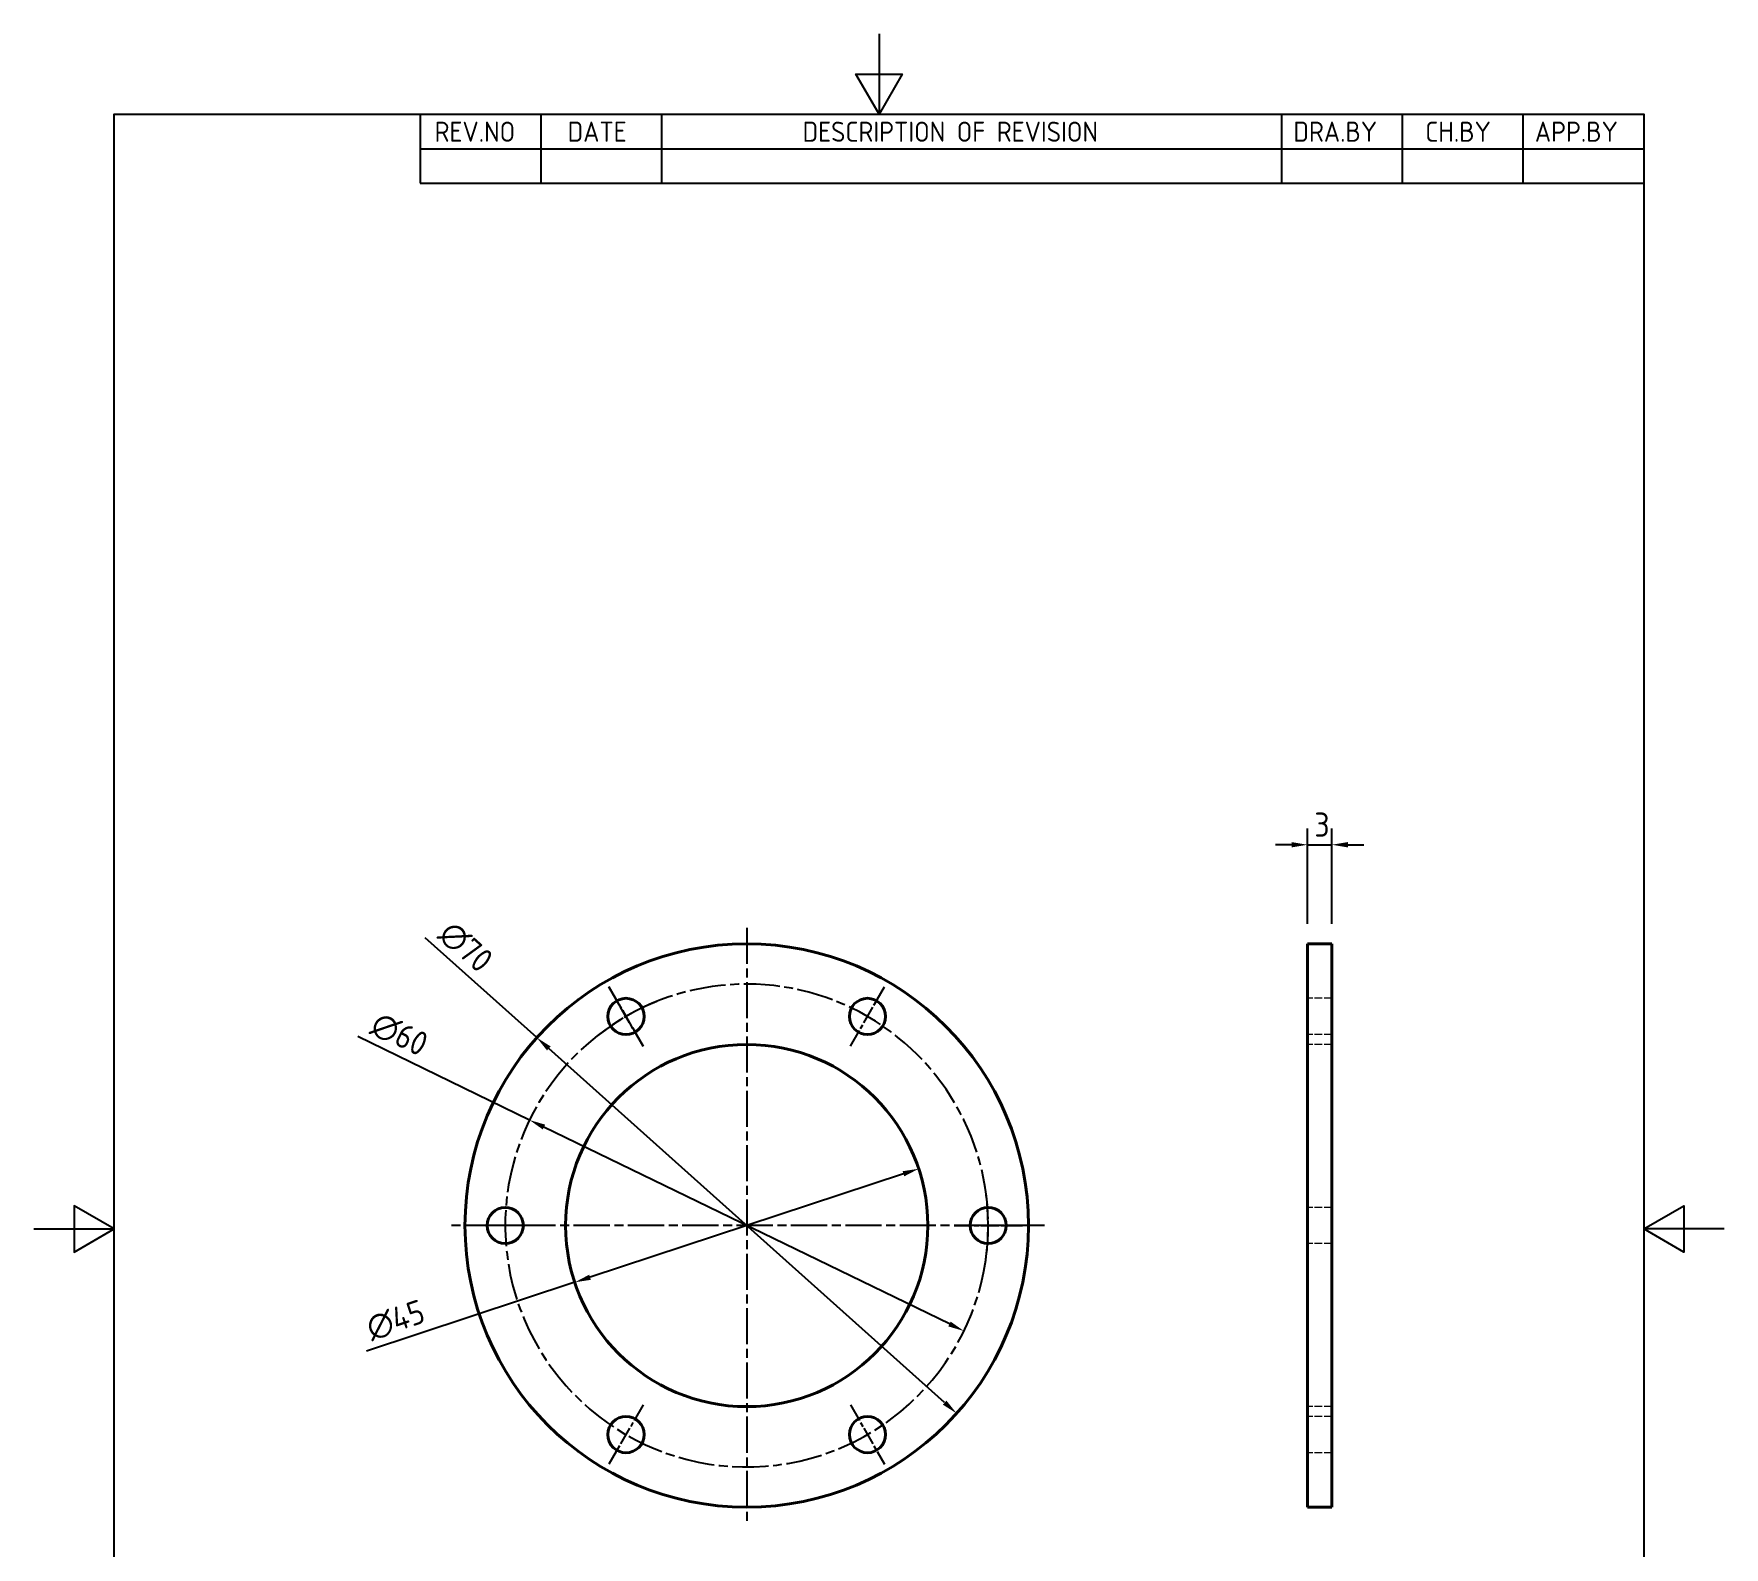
# Model space of a CAD drawing. Header units: millimetres. Extents: x 0 to 210, y 0 to 297.
# Drawn here: x 0 to 210, y 109 to 297 of the extents above; entities that cross this region are included whole.
import ezdxf

# ---------------------------------------------------------------- set-up
doc = ezdxf.new("R2010")
doc.units = ezdxf.units.MM
doc.linetypes.add('CHAIN', pattern=[0.35429999999999995, 0.2362, -0.0295, 0.0591, -0.0295])
doc.linetypes.add('DASHED', pattern=[0.2067, 0.1654, -0.0413])
doc.layers.get('0').update_dxf_attribs({"color": 3, "lineweight": 25})
for name, color, linetype, lineweight in [('가려진 것(ISO)', 2, 'DASHED', 18), ('가시적인 것(ISO)', 3, 'Continuous', 40), ('경계(ISO)', 7, 'Continuous', 25), ('기호(ISO)', 5, 'Continuous', 25), ('중심 표식(ISO)', 1, 'Continuous', 25), ('중심선(ISO)', 1, 'Continuous', 25), ('치수(ISO)', 2, 'Continuous', 25)]:
    doc.layers.add(name, color=color, linetype=linetype, lineweight=lineweight)
doc.styles.add('ISO Proportiona M2B', font='isocp.shx')
doc.styles.add('치수 텍스트_PSTEK_POSCO', font='isocp.shx')
doc.dimstyles.new('치수_PSTEK_POSCO', dxfattribs={"dimtxt": 3, "dimasz": 2, "dimexe": 2, "dimexo": 2.5, "dimgap": 1, "dimtad": 1, "dimrnd": 1e-08, "dimdsep": 46, "dimtxsty": '치수 텍스트_PSTEK_POSCO', "dimcen": 0.09, "dimdle": 10, "dimclrd": 7, "dimclre": 7, "dimclrt": 2, "dimadec": 1, "dimazin": 2, "dimtfac": 1, "dimtmove": 0, "dimatfit": 3, "dimfxl": 0, "dimtolj": 1, "dimlwd": -1, "dimlwe": -1, "dimarcsym": 0})

# ---------------------------------------------------------------- blocks, each defined once
blk = doc.blocks.new('경계 Default Border')
at = {"layer": '경계(ISO)', "flags": 128}
for points in [[(105, 297.0000076293945), (105, 287.0000076293945), (102.1132469177246, 292.0000076293945), (107.8867530822754, 292.0000076293945), (105, 287.0000076293945)], [(10, 10), (10, 287.0000076293945), (200, 287.0000076293945), (200, 10), (10, 10)], [(0, 148.5000038146973), (10, 148.5000038146973), (5, 151.3867473602295), (5, 145.6132507324219), (10, 148.5000038146973)], [(210, 148.5000038146973), (200, 148.5000038146973), (205, 151.3867473602295), (205, 145.6132507324219), (200, 148.5000038146973)]]:
    blk.add_lwpolyline(points, dxfattribs=at)
blk = doc.blocks.new('*D21')
at = {"layer": 'Defpoints', "color": 0, "transparency": 16777216}
for p in [(62.48869638956593, 172.2630898281708), (114.6463820151469, 125.5771622891033)]:
    blk.add_point(p, dxfattribs=at)
at = {"layer": '치수(ISO)', "color": 7, "transparency": 16777216}
for p, q in [((62.48869638956593, 172.2630898281708), (48.62668228714493, 184.6708678606715)), ((113.1561624258446, 126.9110459330766), (63.97891597886824, 170.9292061841975))]:
    blk.add_line(p, q, dxfattribs=at)
for points in [[(64.20122991953048, 171.1775761157479), (63.75660203820601, 170.6808362526471), (62.48869638956593, 172.2630898281708)], [(113.3784763665069, 127.159415864627), (112.9338484851824, 126.6626760015263), (114.6463820151469, 125.5771622891033)]]:
    blk.add_solid(points, dxfattribs=at)
at = {"layer": '치수(ISO)', "color": 2, "transparency": 16777216, "insert": (51.03914663676278, 185.8667005253127), "char_height": 3, "attachment_point": 4, "rotation": 318.16853032360973, "style": '치수 텍스트_PSTEK_POSCO'}
blk.add_mtext('\\A1;∅70', dxfattribs=at)
blk = doc.blocks.new('*D22')
at = {"layer": 'Defpoints', "color": 0, "transparency": 16777216}
for p in [(61.58301661697971, 162.0287316610378), (115.5520617877331, 135.8115204562362)]:
    blk.add_point(p, dxfattribs=at)
at = {"layer": '치수(ISO)', "color": 7, "transparency": 16777216}
for p, q in [((61.58301661697971, 162.0287316610378), (40.24043454955991, 172.3965819712853)), ((113.7530936153747, 136.6854274963962), (63.38198478933817, 161.1548246208778))]:
    blk.add_line(p, q, dxfattribs=at)
for points in [[(63.52763596269816, 161.4546526496042), (63.23633361597815, 160.8549965921513), (61.58301661697971, 162.0287316610378)], [(113.8987447887347, 136.9852555251227), (113.6074424420147, 136.3855994676698), (115.5520617877331, 135.8115204562362)]]:
    blk.add_solid(points, dxfattribs=at)
at = {"layer": '치수(ISO)', "color": 2, "transparency": 16777216, "insert": (42.2323024359392, 174.2083386666533), "char_height": 3, "attachment_point": 4, "rotation": 334.0903353147224, "style": '치수 텍스트_PSTEK_POSCO'}
blk.add_mtext('\\A1;∅60', dxfattribs=at)
blk = doc.blocks.new('*D23')
at = {"layer": 'Defpoints', "color": 0, "transparency": 16777216}
for p in [(109.932870200047, 155.9750981605747), (67.20220820466582, 141.8651539566992)]:
    blk.add_point(p, dxfattribs=at)
at = {"layer": '치수(ISO)', "color": 7, "transparency": 16777216}
for p, q in [((108.033729666919, 155.3479895292914), (69.10134873779387, 142.4922625879826)), ((67.20220820466582, 141.8651539566992), (41.33367336908804, 133.323194480259))]:
    blk.add_line(p, q, dxfattribs=at)
for points in [[(107.9292115617051, 155.6645129514794), (108.1382477721329, 155.0314661071034), (109.932870200047, 155.9750981605747)], [(68.99683063257999, 142.8087860101706), (69.20586684300775, 142.1757391657946), (67.20220820466582, 141.8651539566992)]]:
    blk.add_solid(points, dxfattribs=at)
at = {"layer": '치수(ISO)', "color": 2, "transparency": 16777216, "insert": (41.49935784654791, 136.0106744623107), "char_height": 3, "attachment_point": 4, "rotation": 18.273561192930735, "style": '치수 텍스트_PSTEK_POSCO'}
blk.add_mtext('\\A1;∅45', dxfattribs=at)
blk = doc.blocks.new('*D24')
at = {"layer": 'Defpoints', "color": 0, "transparency": 16777216}
for p in [(161.2471039025816, 196.2351420440222), (158.2471039025816, 183.920126058637), (161.2471039025816, 183.920126058637)]:
    blk.add_point(p, dxfattribs=at)
at = {"layer": '치수(ISO)', "color": 7, "transparency": 16777216}
for p, q in [((158.2471039025816, 186.420126058637), (158.2471039025816, 198.2351420440222)), ((161.2471039025816, 186.420126058637), (161.2471039025816, 198.2351420440222)), ((156.2471039025816, 196.2351420440222), (154.2471039025816, 196.2351420440222)), ((158.2471039025816, 196.2351420440222), (161.2471039025816, 196.2351420440222)), ((163.2471039025816, 196.2351420440222), (165.2471039025816, 196.2351420440222))]:
    blk.add_line(p, q, dxfattribs=at)
for points in [[(156.2471039025816, 196.5684753773556), (156.2471039025816, 195.9018087106889), (158.2471039025816, 196.2351420440222)], [(163.2471039025816, 196.5684753773556), (163.2471039025816, 195.9018087106889), (161.2471039025816, 196.2351420440222)]]:
    blk.add_solid(points, dxfattribs=at)
at = {"layer": '치수(ISO)', "color": 2, "transparency": 16777216, "insert": (159.0849718682256, 198.7351420440222), "char_height": 3, "attachment_point": 4, "style": '치수 텍스트_PSTEK_POSCO'}
blk.add_mtext('\\A1;3', dxfattribs=at)

msp = doc.modelspace()

# ---------------------------------------------------------------- linework, layer by layer
at = {"layer": '가려진 것(ISO)', "ltscale": 5.713989734649658}
for p, q in [((161.247103902586, 177.1508881721701), (158.247103902586, 177.1508881721701)), ((161.247103902586, 172.6508881721702), (158.247103902586, 172.6508881721702)), ((161.2471039025816, 171.420126058637), (158.2471039025816, 171.420126058637)), ((161.2471039025905, 151.170126058637), (158.2471039025905, 151.170126058637)), ((161.2471039025905, 146.670126058637), (158.2471039025905, 146.670126058637)), ((161.2471039025816, 126.420126058637), (158.2471039025816, 126.420126058637)), ((161.247103902586, 125.1893639451038), (158.247103902586, 125.1893639451038)), ((161.247103902586, 120.6893639451038), (158.247103902586, 120.6893639451038))]:
    msp.add_line(p, q, dxfattribs=at)
at = {"layer": '가시적인 것(ISO)'}
for p, q in [((158.2471039025816, 183.920126058637), (158.2471039025816, 113.920126058637)), ((161.2471039025816, 183.920126058637), (158.2471039025816, 183.920126058637)), ((161.2471039025816, 113.920126058637), (161.2471039025816, 183.920126058637)), ((161.2471039025816, 113.920126058637), (158.2471039025816, 113.920126058637))]:
    msp.add_line(p, q, dxfattribs=at)
for centre, radius in [((88.56753920235641, 148.920126058637), 35), ((73.5675392023564, 174.9008881721701), 2.25), ((103.5675392023564, 174.9008881721701), 2.25), ((88.56753920235641, 148.920126058637), 22.5), ((58.56753920235641, 148.920126058637), 2.25), ((118.5675392023564, 148.920126058637), 2.25), ((73.56753920235643, 122.9393639451038), 2.25), ((103.5675392023564, 122.9393639451038), 2.25)]:
    msp.add_circle(centre, radius, dxfattribs=at)
at = {"layer": '기호(ISO)'}
for p, q in [((48.00000000000001, 287.0000076293945), (200, 287.0000076293945)), ((48.00000000000001, 287.0000076293945), (48.00000000000001, 282.7200076293945)), ((63.00000000000001, 287.0000076293945), (63.00000000000001, 282.7200076293945)), ((78, 287.0000076293945), (78, 282.7200076293945)), ((155, 287.0000076293945), (155, 282.7200076293945)), ((170, 287.0000076293945), (170, 282.7200076293945)), ((185, 287.0000076293945), (185, 282.7200076293945)), ((200, 287.0000076293945), (200, 282.7200076293945)), ((48.00000000000001, 282.7200076293945), (200, 282.7200076293945)), ((48.00000000000001, 282.7200076293945), (48.00000000000001, 278.4400076293945)), ((63.00000000000001, 282.7200076293945), (63.00000000000001, 278.4400076293945)), ((78, 282.7200076293945), (78, 278.4400076293945)), ((155, 282.7200076293945), (155, 278.4400076293945)), ((170, 282.7200076293945), (170, 278.4400076293945)), ((185, 282.7200076293945), (185, 278.4400076293945)), ((200, 282.7200076293945), (200, 278.4400076293945)), ((48.00000000000001, 278.4400076293945), (200, 278.4400076293945))]:
    msp.add_line(p, q, dxfattribs=at)
at = {"layer": '중심 표식(ISO)', "linetype": 'CHAIN', "ltscale": 19.05165100097656}
for p, q in [((88.56753920235641, 185.920126058637), (88.56753920235641, 111.920126058637)), ((125.5675392023564, 148.920126058637), (51.56753920235641, 148.920126058637))]:
    msp.add_line(p, q, dxfattribs=at)
at = {"layer": '중심 표식(ISO)', "linetype": 'CHAIN', "ltscale": 9.445162773132324}
for p, q in [((71.4425392023564, 178.581496138254), (75.6925392023564, 171.2202802060863)), ((75.6925392023564, 171.2202802060863), (71.4425392023564, 178.581496138254)), ((101.4425392023564, 171.2202802060863), (105.6925392023564, 178.581496138254)), ((62.81753920235641, 148.920126058637), (54.31753920235642, 148.920126058637)), ((114.3175392023564, 148.920126058637), (122.8175392023564, 148.920126058637)), ((122.8175392023564, 148.920126058637), (114.3175392023564, 148.920126058637)), ((75.69253920235643, 126.6199719111877), (71.44253920235643, 119.25875597902)), ((101.4425392023564, 126.6199719111877), (105.6925392023564, 119.25875597902))]:
    msp.add_line(p, q, dxfattribs=at)
at = {"layer": '중심선(ISO)', "linetype": 'CHAIN', "ltscale": 19.05165100097656}
for centre, radius, start, end in [((88.5675392023564, 148.920126058637), 30.00000000000002, 351.8830979023134, 128.1169020976867), ((88.56753920235641, 148.920126058637), 30, 111.8830979023134, 8.116902097686642)]:
    msp.add_arc(centre, radius, start, end, dxfattribs=at)

# ---------------------------------------------------------------- block references
msp.add_blockref('경계 Default Border', (0, 0))

# ---------------------------------------------------------------- texts
at = {"layer": '기호(ISO)', "color": 2, "char_height": 2.5, "attachment_point": 7, "style": 'ISO Proportiona M2B'}
for s, insert in [('REV.NO', (49.7871163682308, 283.5831900503393)), ('DATE', (66.31423177283666, 283.5831900503393)), ('DESCRIPTION OF REVISION', (95.50702043336295, 283.5831900503393)), ('DRA.BY', (156.4757339553203, 283.5831900503393)), ('CH.BY', (172.8642915086116, 283.5831900503393)), ('APP.BY', (186.4777339604403, 283.5831900503393))]:
    msp.add_mtext(s, dxfattribs=dict(at, insert=insert))

# ---------------------------------------------------------------- dimensions: what is measured, and where the dimension line sits
at = {"layer": '치수(ISO)', "color": 7}
dim = msp.add_linear_dim(base=(161.2471039025816, 196.2351420440222), p1=(158.2471039025816, 183.920126058637), p2=(161.2471039025816, 183.920126058637), dimstyle='치수_PSTEK_POSCO', override={"dimdec": 2, "dimtp": 0, "dimtm": -0, "dimtdec": 2, "dimtofl": 1, "dimatfit": 1}, dxfattribs=at)
dim.commit()
dim.dimension.update_dxf_attribs({"geometry": '*D24', "text_midpoint": (159.7471039025816, 196.2351420440222), "dimtype": 160})
for p1, p2, picture, middle in [((114.6463820151469, 125.5771622891033), (62.48869638956593, 172.2630898281708), '*D21', (51.60800151668812, 182.0023128461634)), ((115.5520617877331, 135.8115204562362), (61.58301661697971, 162.0287316610378), '*D22', (43.83943327705575, 170.6482518041304)), ((109.932870200047, 155.9750981605747), (67.20220820466582, 141.8651539566992), '*D23', (45.33338870775435, 134.6439266576838))]:
    dim = msp.add_diameter_dim_2p(p1=p1, p2=p2, dimstyle='치수_PSTEK_POSCO', override={"dimdec": 2, "dimlfac": 1, "dimtp": 0, "dimtm": -0, "dimtdec": 2, "dimatfit": 2}, dxfattribs=at)
    dim.commit()
    dim.dimension.update_dxf_attribs({"geometry": picture, "text_midpoint": middle, "dimtype": 163})

doc.saveas('drawing.dxf')
